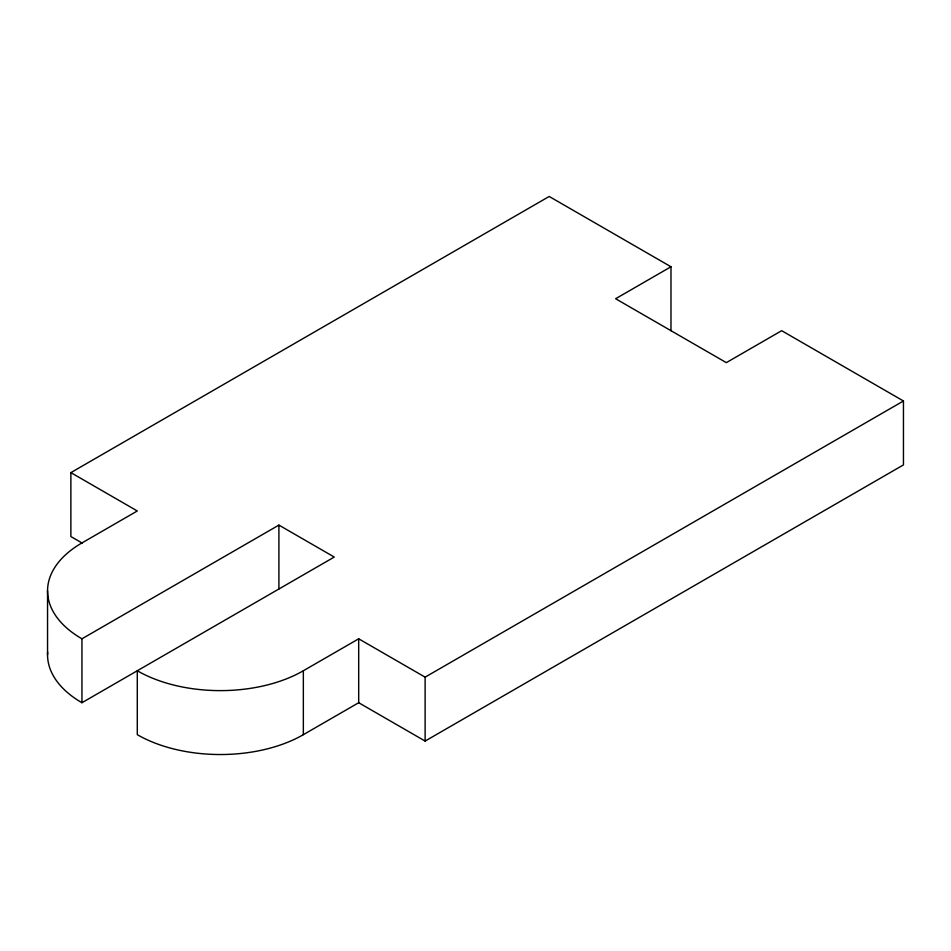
<?xml version="1.0" encoding="UTF-8"?>
<svg xmlns="http://www.w3.org/2000/svg" width="951" height="951" viewBox="0 0 951 951"><rect width="100%" height="100%" fill="white"/><g stroke="black" fill="none" stroke-linecap="round" stroke-linejoin="round"><path stroke-width="1.43" d="M82.368 543.176L70.873 536.542L70.873 472.623L549.202 196.465L670.978 266.767L670.978 330.686M670.978 266.767L615.618 298.733L726.326 362.64L781.674 330.686L903.45 400.989L903.45 464.908L425.121 741.067L358.693 702.718L303.345 734.671A117.413 67.794 0 0 1 137.289 734.671L137.289 670.764A117.413 67.794 0 0 0 303.345 670.764L358.693 638.81L425.121 677.148L903.45 400.989M81.941 702.718L81.941 638.81L278.905 525.095L334.253 557.048L81.941 702.718A117.413 67.794 0 0 1 47.645 652.077M70.873 472.623L137.289 510.972L81.941 542.938A117.413 67.794 0 0 0 81.941 638.81M425.121 677.148L425.121 741.067M358.693 638.81L358.693 702.718M303.345 670.764L303.345 734.671M278.905 525.095L278.905 589.002M47.55 590.868L47.55 654.787"/></g></svg>
